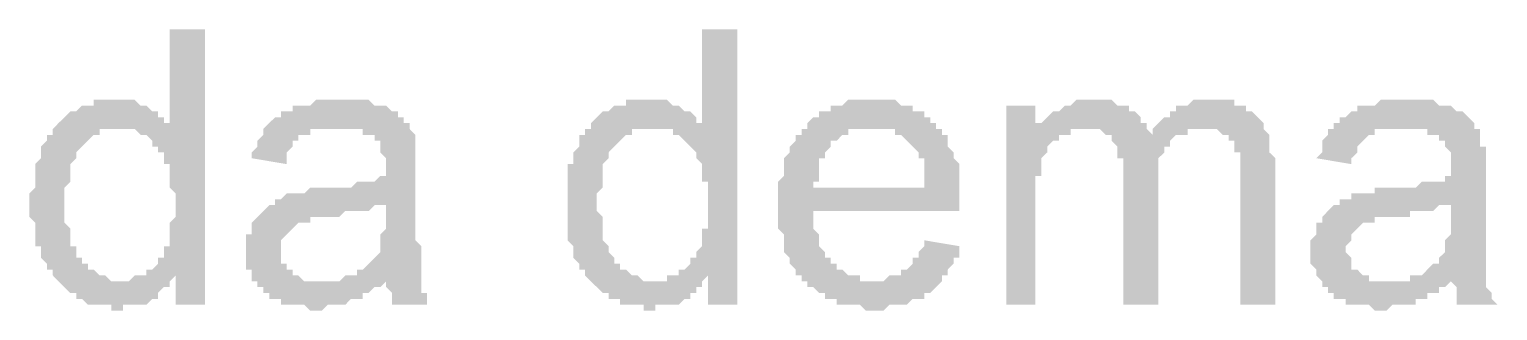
# Model space of a CAD drawing. Header units: millimetres. Extents: x 3949 to 6037, y -1956 to 1273.
# Drawn here: x 4906.04 to 4918.3, y -1657.75 to -1655.41 of the extents above; entities that cross this region are included whole.
import ezdxf

# ---------------------------------------------------------------- set-up
doc = ezdxf.new("R2010")
doc.units = ezdxf.units.MM
doc.layers.add('PADRÃO DE ENTRADA', color=7, linetype='Continuous', lineweight=0)

msp = doc.modelspace()

# ---------------------------------------------------------------- hatches: boundary and pattern name
at = {"layer": 'PADRÃO DE ENTRADA', "transparency": 33554559}
h = msp.add_hatch(color=7, dxfattribs=at)
h.paths.add_polyline_path([(4907.263, -1657.704), (4907.263, -1657.46), (4907.214, -1657.509), (4907.214, -1657.557), (4907.165, -1657.557), (4907.165, -1657.557), (4907.116, -1657.606), (4907.116, -1657.606), (4907.116, -1657.655), (4907.068, -1657.655), (4907.068, -1657.655), (4907.019, -1657.704), (4906.97, -1657.704), (4906.97, -1657.704), (4906.921, -1657.704), (4906.921, -1657.704), (4906.872, -1657.704), (4906.823, -1657.704), (4906.823, -1657.753), (4906.775, -1657.753), (4906.726, -1657.753), (4906.726, -1657.704), (4906.677, -1657.704), (4906.628, -1657.704), (4906.628, -1657.704), (4906.579, -1657.704), (4906.579, -1657.704), (4906.531, -1657.704), (4906.482, -1657.655), (4906.482, -1657.655), (4906.433, -1657.655), (4906.433, -1657.606), (4906.433, -1657.606), (4906.384, -1657.606), (4906.384, -1657.606), (4906.335, -1657.557), (4906.335, -1657.557), (4906.286, -1657.509), (4906.286, -1657.509), (4906.238, -1657.46), (4906.238, -1657.46), (4906.238, -1657.411), (4906.189, -1657.411), (4906.189, -1657.362), (4906.189, -1657.362), (4906.14, -1657.313), (4906.14, -1657.265), (4906.14, -1657.265), (4906.14, -1657.216), (4906.091, -1657.216), (4906.091, -1657.167), (4906.091, -1657.167), (4906.091, -1657.118), (4906.091, -1657.069), (4906.091, -1657.069), (4906.091, -1657.02), (4906.042, -1656.972), (4906.042, -1656.972), (4906.042, -1656.923), (4906.042, -1656.874), (4906.042, -1656.874), (4906.042, -1656.825), (4906.042, -1656.776), (4906.042, -1656.776), (4906.091, -1656.728), (4906.091, -1656.679), (4906.091, -1656.679), (4906.091, -1656.63), (4906.091, -1656.581), (4906.091, -1656.581), (4906.091, -1656.532), (4906.091, -1656.532), (4906.14, -1656.483), (4906.14, -1656.435), (4906.14, -1656.435), (4906.14, -1656.435), (4906.14, -1656.386), (4906.189, -1656.337), (4906.189, -1656.337), (4906.189, -1656.288), (4906.238, -1656.288), (4906.238, -1656.239), (4906.238, -1656.239), (4906.286, -1656.19), (4906.286, -1656.19), (4906.335, -1656.142), (4906.335, -1656.142), (4906.384, -1656.093), (4906.384, -1656.093), (4906.433, -1656.093), (4906.433, -1656.093), (4906.482, -1656.044), (4906.482, -1656.044), (4906.531, -1656.044), (4906.579, -1656.044), (4906.579, -1655.995), (4906.628, -1655.995), (4906.677, -1655.995), (4906.677, -1655.995), (4906.726, -1655.995), (4906.775, -1655.995), (4906.775, -1655.995), (4906.775, -1655.995), (4906.823, -1655.995), (4906.872, -1655.995), (4906.872, -1655.995), (4906.921, -1655.995), (4906.97, -1656.044), (4906.97, -1656.044), (4907.019, -1656.044), (4907.019, -1656.044), (4907.068, -1656.093), (4907.068, -1656.093), (4907.116, -1656.093), (4907.116, -1656.142), (4907.165, -1656.142), (4907.165, -1656.19), (4907.214, -1656.19), (4907.214, -1656.239), (4907.214, -1656.239), (4907.214, -1655.409), (4907.507, -1655.409), (4907.507, -1657.704)], flags=0)
h.paths.add_polyline_path([(4906.335, -1656.874), (4906.335, -1656.923), (4906.335, -1656.923), (4906.335, -1656.972), (4906.335, -1657.02), (4906.384, -1657.069), (4906.384, -1657.069), (4906.384, -1657.118), (4906.384, -1657.118), (4906.384, -1657.167), (4906.384, -1657.216), (4906.433, -1657.216), (4906.433, -1657.265), (4906.433, -1657.265), (4906.433, -1657.313), (4906.482, -1657.313), (4906.482, -1657.362), (4906.482, -1657.362), (4906.531, -1657.362), (4906.531, -1657.411), (4906.579, -1657.411), (4906.579, -1657.411), (4906.628, -1657.46), (4906.628, -1657.46), (4906.677, -1657.46), (4906.677, -1657.46), (4906.726, -1657.509), (4906.726, -1657.509), (4906.775, -1657.509), (4906.823, -1657.509), (4906.823, -1657.509), (4906.872, -1657.509), (4906.872, -1657.509), (4906.921, -1657.46), (4906.97, -1657.46), (4906.97, -1657.46), (4907.019, -1657.46), (4907.019, -1657.411), (4907.068, -1657.411), (4907.068, -1657.411), (4907.116, -1657.362), (4907.116, -1657.362), (4907.116, -1657.313), (4907.165, -1657.313), (4907.165, -1657.265), (4907.165, -1657.265), (4907.165, -1657.216), (4907.214, -1657.216), (4907.214, -1657.167), (4907.214, -1657.167), (4907.214, -1657.118), (4907.214, -1657.069), (4907.214, -1657.069), (4907.214, -1657.02), (4907.263, -1656.972), (4907.263, -1656.923), (4907.263, -1656.923), (4907.263, -1656.874), (4907.263, -1656.825), (4907.263, -1656.825), (4907.263, -1656.776), (4907.214, -1656.728), (4907.214, -1656.679), (4907.214, -1656.679), (4907.214, -1656.63), (4907.214, -1656.581), (4907.214, -1656.581), (4907.214, -1656.532), (4907.165, -1656.532), (4907.165, -1656.483), (4907.165, -1656.483), (4907.165, -1656.435), (4907.116, -1656.435), (4907.116, -1656.386), (4907.116, -1656.386), (4907.068, -1656.386), (4907.068, -1656.337), (4907.068, -1656.337), (4907.019, -1656.288), (4906.97, -1656.288), (4906.97, -1656.288), (4906.921, -1656.239), (4906.921, -1656.239), (4906.872, -1656.239), (4906.872, -1656.239), (4906.823, -1656.239), (4906.775, -1656.239), (4906.775, -1656.239), (4906.775, -1656.239), (4906.726, -1656.239), (4906.677, -1656.239), (4906.677, -1656.239), (4906.628, -1656.239), (4906.628, -1656.288), (4906.579, -1656.288), (4906.579, -1656.288), (4906.531, -1656.337), (4906.531, -1656.337), (4906.482, -1656.386), (4906.482, -1656.386), (4906.482, -1656.386), (4906.433, -1656.435), (4906.433, -1656.435), (4906.433, -1656.483), (4906.433, -1656.483), (4906.384, -1656.532), (4906.384, -1656.532), (4906.384, -1656.581), (4906.384, -1656.63), (4906.384, -1656.63), (4906.384, -1656.679), (4906.335, -1656.728), (4906.335, -1656.728), (4906.335, -1656.776), (4906.335, -1656.825), (4906.335, -1656.874), (4906.335, -1656.874)], flags=0)
h = msp.add_hatch(color=7, dxfattribs=at)
h.paths.add_polyline_path([(4911.706, -1657.704), (4911.706, -1657.46), (4911.657, -1657.509), (4911.657, -1657.557), (4911.608, -1657.557), (4911.608, -1657.557), (4911.608, -1657.606), (4911.559, -1657.606), (4911.559, -1657.655), (4911.51, -1657.655), (4911.51, -1657.655), (4911.461, -1657.704), (4911.461, -1657.704), (4911.413, -1657.704), (4911.364, -1657.704), (4911.364, -1657.704), (4911.315, -1657.704), (4911.266, -1657.704), (4911.266, -1657.753), (4911.217, -1657.753), (4911.168, -1657.753), (4911.168, -1657.704), (4911.12, -1657.704), (4911.12, -1657.704), (4911.071, -1657.704), (4911.022, -1657.704), (4911.022, -1657.704), (4910.973, -1657.704), (4910.973, -1657.655), (4910.924, -1657.655), (4910.876, -1657.655), (4910.876, -1657.606), (4910.876, -1657.606), (4910.827, -1657.606), (4910.827, -1657.606), (4910.778, -1657.557), (4910.778, -1657.557), (4910.729, -1657.509), (4910.729, -1657.509), (4910.68, -1657.46), (4910.68, -1657.46), (4910.68, -1657.411), (4910.631, -1657.411), (4910.631, -1657.362), (4910.631, -1657.362), (4910.583, -1657.313), (4910.583, -1657.265), (4910.583, -1657.265), (4910.583, -1657.216), (4910.583, -1657.216), (4910.534, -1657.167), (4910.534, -1657.167), (4910.534, -1657.118), (4910.534, -1657.069), (4910.534, -1657.069), (4910.534, -1657.02), (4910.534, -1656.972), (4910.534, -1656.972), (4910.534, -1656.923), (4910.534, -1656.874), (4910.534, -1656.874), (4910.534, -1656.825), (4910.534, -1656.776), (4910.534, -1656.776), (4910.534, -1656.728), (4910.534, -1656.679), (4910.534, -1656.679), (4910.534, -1656.63), (4910.534, -1656.581), (4910.534, -1656.581), (4910.534, -1656.532), (4910.583, -1656.532), (4910.583, -1656.483), (4910.583, -1656.435), (4910.583, -1656.435), (4910.583, -1656.435), (4910.631, -1656.386), (4910.631, -1656.337), (4910.631, -1656.337), (4910.631, -1656.288), (4910.68, -1656.288), (4910.68, -1656.239), (4910.729, -1656.239), (4910.729, -1656.19), (4910.729, -1656.19), (4910.778, -1656.142), (4910.778, -1656.142), (4910.827, -1656.093), (4910.827, -1656.093), (4910.876, -1656.093), (4910.876, -1656.093), (4910.924, -1656.044), (4910.973, -1656.044), (4910.973, -1656.044), (4911.022, -1656.044), (4911.022, -1655.995), (4911.071, -1655.995), (4911.12, -1655.995), (4911.12, -1655.995), (4911.168, -1655.995), (4911.217, -1655.995), (4911.217, -1655.995), (4911.266, -1655.995), (4911.266, -1655.995), (4911.315, -1655.995), (4911.364, -1655.995), (4911.364, -1655.995), (4911.413, -1656.044), (4911.413, -1656.044), (4911.461, -1656.044), (4911.461, -1656.044), (4911.51, -1656.093), (4911.559, -1656.093), (4911.559, -1656.093), (4911.608, -1656.142), (4911.608, -1656.142), (4911.608, -1656.19), (4911.657, -1656.19), (4911.657, -1656.239), (4911.657, -1656.239), (4911.657, -1655.409), (4911.95, -1655.409), (4911.95, -1657.704)], flags=0)
h.paths.add_polyline_path([(4910.778, -1656.874), (4910.778, -1656.923), (4910.778, -1656.923), (4910.827, -1656.972), (4910.827, -1657.02), (4910.827, -1657.069), (4910.827, -1657.069), (4910.827, -1657.118), (4910.827, -1657.118), (4910.827, -1657.167), (4910.876, -1657.216), (4910.876, -1657.216), (4910.876, -1657.265), (4910.876, -1657.265), (4910.924, -1657.313), (4910.924, -1657.313), (4910.924, -1657.362), (4910.924, -1657.362), (4910.973, -1657.362), (4910.973, -1657.411), (4911.022, -1657.411), (4911.022, -1657.411), (4911.071, -1657.46), (4911.071, -1657.46), (4911.12, -1657.46), (4911.12, -1657.46), (4911.168, -1657.509), (4911.217, -1657.509), (4911.217, -1657.509), (4911.266, -1657.509), (4911.266, -1657.509), (4911.315, -1657.509), (4911.364, -1657.509), (4911.364, -1657.46), (4911.413, -1657.46), (4911.413, -1657.46), (4911.461, -1657.46), (4911.461, -1657.411), (4911.51, -1657.411), (4911.51, -1657.411), (4911.559, -1657.362), (4911.559, -1657.362), (4911.559, -1657.313), (4911.608, -1657.313), (4911.608, -1657.265), (4911.608, -1657.265), (4911.657, -1657.216), (4911.657, -1657.216), (4911.657, -1657.167), (4911.657, -1657.167), (4911.657, -1657.118), (4911.657, -1657.069), (4911.706, -1657.069), (4911.706, -1657.02), (4911.706, -1656.972), (4911.706, -1656.923), (4911.706, -1656.923), (4911.706, -1656.874), (4911.706, -1656.825), (4911.706, -1656.825), (4911.706, -1656.776), (4911.706, -1656.728), (4911.706, -1656.679), (4911.657, -1656.679), (4911.657, -1656.63), (4911.657, -1656.581), (4911.657, -1656.581), (4911.657, -1656.532), (4911.657, -1656.532), (4911.608, -1656.483), (4911.608, -1656.483), (4911.608, -1656.435), (4911.608, -1656.435), (4911.559, -1656.386), (4911.559, -1656.386), (4911.559, -1656.386), (4911.51, -1656.337), (4911.51, -1656.337), (4911.461, -1656.288), (4911.461, -1656.288), (4911.413, -1656.288), (4911.413, -1656.239), (4911.364, -1656.239), (4911.315, -1656.239), (4911.315, -1656.239), (4911.266, -1656.239), (4911.217, -1656.239), (4911.217, -1656.239), (4911.217, -1656.239), (4911.168, -1656.239), (4911.168, -1656.239), (4911.12, -1656.239), (4911.071, -1656.239), (4911.071, -1656.288), (4911.022, -1656.288), (4911.022, -1656.288), (4910.973, -1656.337), (4910.973, -1656.337), (4910.924, -1656.386), (4910.924, -1656.386), (4910.924, -1656.386), (4910.876, -1656.435), (4910.876, -1656.435), (4910.876, -1656.483), (4910.876, -1656.483), (4910.827, -1656.532), (4910.827, -1656.532), (4910.827, -1656.581), (4910.827, -1656.63), (4910.827, -1656.63), (4910.827, -1656.679), (4910.827, -1656.728), (4910.827, -1656.728), (4910.778, -1656.776), (4910.778, -1656.825), (4910.778, -1656.874), (4910.778, -1656.874)], flags=0)
h = msp.add_hatch(color=7, dxfattribs=at)
h.paths.add_polyline_path([(4909.02, -1657.509), (4909.02, -1657.509), (4908.972, -1657.557), (4908.923, -1657.557), (4908.923, -1657.557), (4908.874, -1657.606), (4908.874, -1657.606), (4908.825, -1657.606), (4908.825, -1657.655), (4908.776, -1657.655), (4908.776, -1657.655), (4908.727, -1657.655), (4908.727, -1657.655), (4908.679, -1657.704), (4908.679, -1657.704), (4908.63, -1657.704), (4908.63, -1657.704), (4908.581, -1657.704), (4908.532, -1657.704), (4908.532, -1657.704), (4908.483, -1657.753), (4908.435, -1657.753), (4908.435, -1657.753), (4908.386, -1657.753), (4908.337, -1657.704), (4908.288, -1657.704), (4908.288, -1657.704), (4908.239, -1657.704), (4908.19, -1657.704), (4908.19, -1657.704), (4908.142, -1657.704), (4908.142, -1657.655), (4908.093, -1657.655), (4908.093, -1657.655), (4908.044, -1657.655), (4908.044, -1657.606), (4907.995, -1657.606), (4907.995, -1657.606), (4907.995, -1657.557), (4907.946, -1657.557), (4907.946, -1657.509), (4907.898, -1657.509), (4907.898, -1657.46), (4907.898, -1657.46), (4907.898, -1657.411), (4907.849, -1657.411), (4907.849, -1657.362), (4907.849, -1657.313), (4907.849, -1657.313), (4907.849, -1657.265), (4907.849, -1657.265), (4907.849, -1657.216), (4907.849, -1657.167), (4907.849, -1657.167), (4907.849, -1657.118), (4907.898, -1657.118), (4907.898, -1657.069), (4907.898, -1657.02), (4907.898, -1657.02), (4907.898, -1657.02), (4907.946, -1656.972), (4907.946, -1656.972), (4907.995, -1656.923), (4907.995, -1656.923), (4908.044, -1656.874), (4908.044, -1656.874), (4908.093, -1656.874), (4908.093, -1656.825), (4908.142, -1656.825), (4908.142, -1656.825), (4908.19, -1656.776), (4908.239, -1656.776), (4908.239, -1656.776), (4908.288, -1656.776), (4908.288, -1656.776), (4908.337, -1656.776), (4908.337, -1656.776), (4908.386, -1656.728), (4908.435, -1656.728), (4908.483, -1656.728), (4908.483, -1656.728), (4908.532, -1656.728), (4908.581, -1656.728), (4908.63, -1656.728), (4908.679, -1656.728), (4908.679, -1656.728), (4908.727, -1656.728), (4908.776, -1656.679), (4908.776, -1656.679), (4908.825, -1656.679), (4908.874, -1656.679), (4908.874, -1656.679), (4908.923, -1656.679), (4908.923, -1656.679), (4908.972, -1656.63), (4908.972, -1656.63), (4909.02, -1656.63), (4909.02, -1656.581), (4909.02, -1656.581), (4909.02, -1656.581), (4909.02, -1656.532), (4909.02, -1656.483), (4908.972, -1656.435), (4908.972, -1656.435), (4908.972, -1656.386), (4908.972, -1656.386), (4908.972, -1656.337), (4908.923, -1656.337), (4908.923, -1656.337), (4908.923, -1656.288), (4908.874, -1656.288), (4908.874, -1656.288), (4908.825, -1656.288), (4908.825, -1656.239), (4908.776, -1656.239), (4908.727, -1656.239), (4908.727, -1656.239), (4908.679, -1656.239), (4908.63, -1656.239), (4908.581, -1656.239), (4908.581, -1656.239), (4908.532, -1656.239), (4908.483, -1656.239), (4908.435, -1656.239), (4908.435, -1656.239), (4908.386, -1656.239), (4908.386, -1656.288), (4908.337, -1656.288), (4908.337, -1656.288), (4908.288, -1656.288), (4908.288, -1656.337), (4908.288, -1656.337), (4908.239, -1656.337), (4908.239, -1656.386), (4908.239, -1656.386), (4908.19, -1656.435), (4908.19, -1656.483), (4908.19, -1656.483), (4908.19, -1656.532), (4908.19, -1656.532), (4907.898, -1656.483), (4907.898, -1656.483), (4907.898, -1656.435), (4907.946, -1656.386), (4907.946, -1656.386), (4907.946, -1656.337), (4907.946, -1656.337), (4907.995, -1656.288), (4907.995, -1656.288), (4907.995, -1656.239), (4907.995, -1656.239), (4908.044, -1656.19), (4908.044, -1656.19), (4908.093, -1656.142), (4908.093, -1656.142), (4908.142, -1656.142), (4908.142, -1656.093), (4908.19, -1656.093), (4908.239, -1656.093), (4908.239, -1656.044), (4908.288, -1656.044), (4908.288, -1656.044), (4908.337, -1656.044), (4908.337, -1656.044), (4908.386, -1656.044), (4908.435, -1655.995), (4908.435, -1655.995), (4908.483, -1655.995), (4908.483, -1655.995), (4908.532, -1655.995), (4908.581, -1655.995), (4908.63, -1655.995), (4908.63, -1655.995), (4908.679, -1655.995), (4908.727, -1655.995), (4908.776, -1655.995), (4908.776, -1655.995), (4908.825, -1655.995), (4908.874, -1655.995), (4908.874, -1655.995), (4908.923, -1656.044), (4908.923, -1656.044), (4908.972, -1656.044), (4908.972, -1656.044), (4909.02, -1656.044), (4909.069, -1656.093), (4909.069, -1656.093), (4909.118, -1656.093), (4909.118, -1656.142), (4909.167, -1656.142), (4909.167, -1656.142), (4909.167, -1656.19), (4909.216, -1656.19), (4909.216, -1656.239), (4909.216, -1656.239), (4909.264, -1656.288), (4909.264, -1656.288), (4909.264, -1656.337), (4909.264, -1656.386), (4909.264, -1656.386), (4909.264, -1656.386), (4909.264, -1656.435), (4909.264, -1656.483), (4909.264, -1656.483), (4909.264, -1656.532), (4909.264, -1656.581), (4909.264, -1656.63), (4909.264, -1656.63), (4909.264, -1657.02), (4909.264, -1657.069), (4909.264, -1657.118), (4909.264, -1657.118), (4909.264, -1657.167), (4909.313, -1657.216), (4909.313, -1657.265), (4909.313, -1657.313), (4909.313, -1657.313), (4909.313, -1657.362), (4909.313, -1657.362), (4909.313, -1657.411), (4909.313, -1657.411), (4909.313, -1657.46), (4909.313, -1657.46), (4909.313, -1657.509), (4909.313, -1657.509), (4909.313, -1657.509), (4909.313, -1657.557), (4909.313, -1657.606), (4909.362, -1657.606), (4909.362, -1657.655), (4909.362, -1657.655), (4909.362, -1657.704), (4909.069, -1657.704), (4909.069, -1657.655), (4909.069, -1657.655), (4909.069, -1657.606), (4909.02, -1657.557), (4909.02, -1657.557), (4909.02, -1657.509), (4909.02, -1657.509)], flags=0)
h.paths.add_polyline_path([(4909.02, -1656.874), (4908.972, -1656.874), (4908.972, -1656.874), (4908.923, -1656.874), (4908.923, -1656.874), (4908.874, -1656.923), (4908.874, -1656.923), (4908.825, -1656.923), (4908.776, -1656.923), (4908.776, -1656.923), (4908.727, -1656.923), (4908.679, -1656.923), (4908.63, -1656.972), (4908.63, -1656.972), (4908.581, -1656.972), (4908.532, -1656.972), (4908.483, -1656.972), (4908.483, -1656.972), (4908.435, -1656.972), (4908.386, -1656.972), (4908.386, -1657.02), (4908.337, -1657.02), (4908.337, -1657.02), (4908.288, -1657.02), (4908.288, -1657.02), (4908.239, -1657.069), (4908.239, -1657.069), (4908.19, -1657.118), (4908.19, -1657.118), (4908.19, -1657.118), (4908.142, -1657.167), (4908.142, -1657.216), (4908.142, -1657.216), (4908.142, -1657.265), (4908.142, -1657.265), (4908.142, -1657.313), (4908.142, -1657.362), (4908.19, -1657.362), (4908.19, -1657.411), (4908.19, -1657.411), (4908.239, -1657.411), (4908.239, -1657.46), (4908.288, -1657.46), (4908.288, -1657.46), (4908.337, -1657.509), (4908.337, -1657.509), (4908.386, -1657.509), (4908.435, -1657.509), (4908.483, -1657.509), (4908.483, -1657.509), (4908.532, -1657.509), (4908.532, -1657.509), (4908.581, -1657.509), (4908.63, -1657.509), (4908.63, -1657.509), (4908.679, -1657.46), (4908.679, -1657.46), (4908.727, -1657.46), (4908.776, -1657.46), (4908.776, -1657.46), (4908.776, -1657.411), (4908.825, -1657.411), (4908.874, -1657.362), (4908.874, -1657.362), (4908.874, -1657.362), (4908.923, -1657.313), (4908.923, -1657.313), (4908.972, -1657.265), (4908.972, -1657.265), (4908.972, -1657.216), (4908.972, -1657.216), (4908.972, -1657.167), (4908.972, -1657.118), (4908.972, -1657.118), (4909.02, -1657.069), (4909.02, -1657.02), (4909.02, -1657.02), (4909.02, -1656.972), (4909.02, -1656.972)], flags=0)
h = msp.add_hatch(color=7, dxfattribs=at)
h.paths.add_polyline_path([(4913.512, -1657.167), (4913.805, -1657.216), (4913.805, -1657.216), (4913.805, -1657.265), (4913.805, -1657.313), (4913.756, -1657.313), (4913.756, -1657.362), (4913.756, -1657.362), (4913.707, -1657.411), (4913.707, -1657.411), (4913.707, -1657.46), (4913.658, -1657.46), (4913.658, -1657.509), (4913.658, -1657.509), (4913.61, -1657.557), (4913.61, -1657.557), (4913.561, -1657.606), (4913.561, -1657.606), (4913.561, -1657.606), (4913.512, -1657.606), (4913.512, -1657.655), (4913.463, -1657.655), (4913.414, -1657.655), (4913.414, -1657.655), (4913.365, -1657.704), (4913.365, -1657.704), (4913.317, -1657.704), (4913.268, -1657.704), (4913.268, -1657.704), (4913.219, -1657.704), (4913.219, -1657.704), (4913.17, -1657.753), (4913.121, -1657.753), (4913.072, -1657.753), (4913.072, -1657.753), (4913.072, -1657.753), (4913.024, -1657.753), (4912.975, -1657.704), (4912.975, -1657.704), (4912.926, -1657.704), (4912.877, -1657.704), (4912.877, -1657.704), (4912.828, -1657.704), (4912.78, -1657.704), (4912.78, -1657.655), (4912.731, -1657.655), (4912.731, -1657.655), (4912.682, -1657.655), (4912.682, -1657.606), (4912.633, -1657.606), (4912.633, -1657.606), (4912.584, -1657.557), (4912.584, -1657.557), (4912.535, -1657.557), (4912.535, -1657.509), (4912.535, -1657.509), (4912.487, -1657.509), (4912.487, -1657.46), (4912.438, -1657.46), (4912.438, -1657.411), (4912.438, -1657.411), (4912.389, -1657.362), (4912.389, -1657.362), (4912.389, -1657.313), (4912.389, -1657.313), (4912.34, -1657.265), (4912.34, -1657.216), (4912.34, -1657.216), (4912.34, -1657.167), (4912.34, -1657.167), (4912.34, -1657.118), (4912.291, -1657.069), (4912.291, -1657.069), (4912.291, -1657.02), (4912.291, -1656.972), (4912.291, -1656.923), (4912.291, -1656.923), (4912.291, -1656.874), (4912.291, -1656.825), (4912.291, -1656.825), (4912.291, -1656.776), (4912.291, -1656.728), (4912.291, -1656.679), (4912.291, -1656.679), (4912.34, -1656.63), (4912.34, -1656.581), (4912.34, -1656.581), (4912.34, -1656.532), (4912.34, -1656.532), (4912.34, -1656.483), (4912.389, -1656.435), (4912.389, -1656.435), (4912.389, -1656.386), (4912.389, -1656.386), (4912.438, -1656.337), (4912.438, -1656.337), (4912.438, -1656.288), (4912.487, -1656.288), (4912.487, -1656.239), (4912.487, -1656.239), (4912.535, -1656.239), (4912.535, -1656.19), (4912.535, -1656.19), (4912.584, -1656.142), (4912.584, -1656.142), (4912.633, -1656.142), (4912.633, -1656.093), (4912.682, -1656.093), (4912.731, -1656.093), (4912.731, -1656.044), (4912.78, -1656.044), (4912.78, -1656.044), (4912.828, -1656.044), (4912.828, -1656.044), (4912.877, -1655.995), (4912.926, -1655.995), (4912.926, -1655.995), (4912.975, -1655.995), (4913.024, -1655.995), (4913.024, -1655.995), (4913.072, -1655.995), (4913.072, -1655.995), (4913.121, -1655.995), (4913.121, -1655.995), (4913.17, -1655.995), (4913.219, -1655.995), (4913.219, -1655.995), (4913.268, -1655.995), (4913.317, -1656.044), (4913.317, -1656.044), (4913.365, -1656.044), (4913.365, -1656.044), (4913.414, -1656.044), (4913.414, -1656.093), (4913.463, -1656.093), (4913.512, -1656.093), (4913.512, -1656.142), (4913.561, -1656.142), (4913.561, -1656.19), (4913.61, -1656.19), (4913.61, -1656.19), (4913.61, -1656.239), (4913.658, -1656.239), (4913.658, -1656.288), (4913.658, -1656.288), (4913.707, -1656.288), (4913.707, -1656.337), (4913.707, -1656.337), (4913.707, -1656.386), (4913.756, -1656.435), (4913.756, -1656.435), (4913.756, -1656.483), (4913.756, -1656.483), (4913.805, -1656.532), (4913.805, -1656.532), (4913.805, -1656.581), (4913.805, -1656.63), (4913.805, -1656.63), (4913.805, -1656.679), (4913.805, -1656.728), (4913.805, -1656.776), (4913.805, -1656.776), (4913.805, -1656.825), (4913.805, -1656.874), (4913.805, -1656.874), (4913.805, -1656.923), (4913.805, -1656.923), (4912.584, -1656.923), (4912.584, -1656.972), (4912.584, -1657.02), (4912.584, -1657.02), (4912.584, -1657.069), (4912.633, -1657.118), (4912.633, -1657.118), (4912.633, -1657.167), (4912.633, -1657.216), (4912.633, -1657.216), (4912.682, -1657.265), (4912.682, -1657.265), (4912.682, -1657.313), (4912.731, -1657.313), (4912.731, -1657.362), (4912.731, -1657.362), (4912.78, -1657.362), (4912.78, -1657.411), (4912.828, -1657.411), (4912.828, -1657.411), (4912.877, -1657.46), (4912.877, -1657.46), (4912.926, -1657.46), (4912.975, -1657.46), (4912.975, -1657.509), (4913.024, -1657.509), (4913.024, -1657.509), (4913.072, -1657.509), (4913.072, -1657.509), (4913.121, -1657.509), (4913.17, -1657.509), (4913.17, -1657.509), (4913.219, -1657.46), (4913.268, -1657.46), (4913.268, -1657.46), (4913.317, -1657.46), (4913.317, -1657.411), (4913.365, -1657.411), (4913.365, -1657.411), (4913.414, -1657.362), (4913.414, -1657.362), (4913.414, -1657.313), (4913.463, -1657.313), (4913.463, -1657.265), (4913.463, -1657.265), (4913.512, -1657.216), (4913.512, -1657.216), (4913.512, -1657.167), (4913.512, -1657.167)], flags=0)
h.paths.add_polyline_path([(4912.584, -1656.728), (4913.512, -1656.728), (4913.512, -1656.679), (4913.512, -1656.63), (4913.512, -1656.581), (4913.512, -1656.581), (4913.512, -1656.532), (4913.512, -1656.483), (4913.463, -1656.483), (4913.463, -1656.435), (4913.463, -1656.435), (4913.414, -1656.386), (4913.414, -1656.386), (4913.414, -1656.386), (4913.365, -1656.337), (4913.365, -1656.337), (4913.317, -1656.288), (4913.317, -1656.288), (4913.268, -1656.288), (4913.268, -1656.239), (4913.219, -1656.239), (4913.219, -1656.239), (4913.17, -1656.239), (4913.121, -1656.239), (4913.121, -1656.239), (4913.072, -1656.239), (4913.024, -1656.239), (4913.024, -1656.239), (4912.975, -1656.239), (4912.926, -1656.239), (4912.926, -1656.239), (4912.877, -1656.239), (4912.877, -1656.288), (4912.828, -1656.288), (4912.828, -1656.288), (4912.78, -1656.337), (4912.78, -1656.337), (4912.731, -1656.337), (4912.731, -1656.386), (4912.731, -1656.386), (4912.682, -1656.435), (4912.682, -1656.435), (4912.682, -1656.483), (4912.633, -1656.483), (4912.633, -1656.532), (4912.633, -1656.581), (4912.633, -1656.581), (4912.633, -1656.63), (4912.633, -1656.679), (4912.584, -1656.679), (4912.584, -1656.728)], flags=0)
msp.add_hatch(color=7, dxfattribs=at).paths.add_polyline_path([(4914.195, -1657.704), (4914.195, -1656.044), (4914.439, -1656.044), (4914.439, -1656.288), (4914.439, -1656.239), (4914.439, -1656.19), (4914.488, -1656.19), (4914.488, -1656.19), (4914.537, -1656.142), (4914.537, -1656.142), (4914.586, -1656.093), (4914.586, -1656.093), (4914.635, -1656.093), (4914.635, -1656.093), (4914.684, -1656.044), (4914.684, -1656.044), (4914.732, -1656.044), (4914.732, -1656.044), (4914.781, -1655.995), (4914.83, -1655.995), (4914.83, -1655.995), (4914.879, -1655.995), (4914.928, -1655.995), (4914.928, -1655.995), (4914.976, -1655.995), (4914.976, -1655.995), (4915.025, -1655.995), (4915.074, -1655.995), (4915.074, -1655.995), (4915.123, -1656.044), (4915.172, -1656.044), (4915.172, -1656.044), (4915.221, -1656.044), (4915.221, -1656.093), (4915.221, -1656.093), (4915.269, -1656.093), (4915.269, -1656.093), (4915.318, -1656.142), (4915.318, -1656.142), (4915.318, -1656.19), (4915.367, -1656.19), (4915.367, -1656.239), (4915.367, -1656.239), (4915.416, -1656.288), (4915.416, -1656.239), (4915.416, -1656.239), (4915.465, -1656.19), (4915.465, -1656.19), (4915.514, -1656.142), (4915.514, -1656.142), (4915.562, -1656.142), (4915.562, -1656.093), (4915.611, -1656.093), (4915.611, -1656.044), (4915.66, -1656.044), (4915.66, -1656.044), (4915.709, -1656.044), (4915.709, -1656.044), (4915.758, -1655.995), (4915.806, -1655.995), (4915.806, -1655.995), (4915.855, -1655.995), (4915.855, -1655.995), (4915.904, -1655.995), (4915.953, -1655.995), (4916.002, -1655.995), (4916.002, -1655.995), (4916.051, -1655.995), (4916.099, -1655.995), (4916.099, -1656.044), (4916.148, -1656.044), (4916.148, -1656.044), (4916.197, -1656.044), (4916.197, -1656.093), (4916.246, -1656.093), (4916.246, -1656.093), (4916.295, -1656.142), (4916.295, -1656.142), (4916.295, -1656.142), (4916.343, -1656.19), (4916.343, -1656.19), (4916.343, -1656.239), (4916.343, -1656.239), (4916.392, -1656.288), (4916.392, -1656.288), (4916.392, -1656.337), (4916.392, -1656.337), (4916.392, -1656.386), (4916.392, -1656.435), (4916.441, -1656.483), (4916.441, -1656.483), (4916.441, -1656.532), (4916.441, -1656.532), (4916.441, -1657.704), (4916.148, -1657.704), (4916.148, -1656.63), (4916.148, -1656.581), (4916.148, -1656.581), (4916.148, -1656.532), (4916.148, -1656.483), (4916.148, -1656.483), (4916.148, -1656.435), (4916.099, -1656.435), (4916.099, -1656.386), (4916.099, -1656.386), (4916.099, -1656.337), (4916.051, -1656.337), (4916.051, -1656.288), (4916.002, -1656.288), (4916.002, -1656.288), (4916.002, -1656.288), (4915.953, -1656.239), (4915.953, -1656.239), (4915.904, -1656.239), (4915.855, -1656.239), (4915.855, -1656.239), (4915.806, -1656.239), (4915.758, -1656.239), (4915.758, -1656.239), (4915.709, -1656.239), (4915.709, -1656.288), (4915.66, -1656.288), (4915.66, -1656.288), (4915.611, -1656.288), (4915.562, -1656.337), (4915.562, -1656.337), (4915.562, -1656.337), (4915.562, -1656.386), (4915.514, -1656.386), (4915.514, -1656.435), (4915.514, -1656.435), (4915.465, -1656.483), (4915.465, -1656.483), (4915.465, -1656.532), (4915.465, -1656.532), (4915.465, -1656.581), (4915.465, -1656.63), (4915.465, -1656.679), (4915.465, -1656.679), (4915.465, -1656.728), (4915.465, -1657.704), (4915.172, -1657.704), (4915.172, -1656.63), (4915.172, -1656.581), (4915.172, -1656.532), (4915.172, -1656.483), (4915.123, -1656.483), (4915.123, -1656.435), (4915.123, -1656.435), (4915.123, -1656.386), (4915.123, -1656.386), (4915.074, -1656.337), (4915.074, -1656.337), (4915.074, -1656.288), (4915.074, -1656.288), (4915.025, -1656.288), (4915.025, -1656.288), (4914.976, -1656.239), (4914.928, -1656.239), (4914.928, -1656.239), (4914.879, -1656.239), (4914.879, -1656.239), (4914.83, -1656.239), (4914.781, -1656.239), (4914.781, -1656.239), (4914.732, -1656.239), (4914.732, -1656.288), (4914.684, -1656.288), (4914.635, -1656.288), (4914.635, -1656.288), (4914.635, -1656.337), (4914.586, -1656.337), (4914.586, -1656.337), (4914.537, -1656.386), (4914.537, -1656.386), (4914.537, -1656.435), (4914.488, -1656.483), (4914.488, -1656.483), (4914.488, -1656.483), (4914.488, -1656.532), (4914.488, -1656.581), (4914.488, -1656.581), (4914.488, -1656.63), (4914.439, -1656.63), (4914.439, -1656.679), (4914.439, -1656.728), (4914.439, -1656.776), (4914.439, -1656.776), (4914.439, -1656.825), (4914.439, -1656.825), (4914.439, -1657.704)])
h = msp.add_hatch(color=7, dxfattribs=at)
h.paths.add_polyline_path([(4917.906, -1657.509), (4917.906, -1657.509), (4917.857, -1657.557), (4917.857, -1657.557), (4917.808, -1657.557), (4917.808, -1657.606), (4917.759, -1657.606), (4917.71, -1657.606), (4917.71, -1657.655), (4917.662, -1657.655), (4917.662, -1657.655), (4917.613, -1657.655), (4917.613, -1657.655), (4917.613, -1657.704), (4917.564, -1657.704), (4917.515, -1657.704), (4917.515, -1657.704), (4917.466, -1657.704), (4917.418, -1657.704), (4917.418, -1657.704), (4917.369, -1657.753), (4917.32, -1657.753), (4917.32, -1657.753), (4917.271, -1657.753), (4917.222, -1657.704), (4917.222, -1657.704), (4917.173, -1657.704), (4917.125, -1657.704), (4917.125, -1657.704), (4917.076, -1657.704), (4917.027, -1657.704), (4917.027, -1657.655), (4916.978, -1657.655), (4916.978, -1657.655), (4916.929, -1657.655), (4916.929, -1657.606), (4916.88, -1657.606), (4916.88, -1657.606), (4916.88, -1657.557), (4916.832, -1657.557), (4916.832, -1657.509), (4916.832, -1657.509), (4916.783, -1657.46), (4916.783, -1657.46), (4916.783, -1657.411), (4916.783, -1657.411), (4916.734, -1657.362), (4916.734, -1657.313), (4916.734, -1657.313), (4916.734, -1657.265), (4916.734, -1657.265), (4916.734, -1657.216), (4916.734, -1657.167), (4916.734, -1657.167), (4916.783, -1657.118), (4916.783, -1657.118), (4916.783, -1657.069), (4916.783, -1657.02), (4916.783, -1657.02), (4916.832, -1657.02), (4916.832, -1656.972), (4916.832, -1656.972), (4916.88, -1656.923), (4916.88, -1656.923), (4916.929, -1656.874), (4916.929, -1656.874), (4916.978, -1656.874), (4916.978, -1656.825), (4917.027, -1656.825), (4917.076, -1656.825), (4917.076, -1656.776), (4917.125, -1656.776), (4917.125, -1656.776), (4917.173, -1656.776), (4917.173, -1656.776), (4917.222, -1656.776), (4917.271, -1656.776), (4917.271, -1656.728), (4917.32, -1656.728), (4917.369, -1656.728), (4917.418, -1656.728), (4917.418, -1656.728), (4917.466, -1656.728), (4917.515, -1656.728), (4917.564, -1656.728), (4917.613, -1656.728), (4917.613, -1656.728), (4917.662, -1656.679), (4917.71, -1656.679), (4917.71, -1656.679), (4917.759, -1656.679), (4917.759, -1656.679), (4917.808, -1656.679), (4917.857, -1656.679), (4917.857, -1656.63), (4917.857, -1656.63), (4917.906, -1656.63), (4917.906, -1656.581), (4917.906, -1656.581), (4917.906, -1656.581), (4917.906, -1656.532), (4917.906, -1656.483), (4917.906, -1656.435), (4917.906, -1656.435), (4917.857, -1656.386), (4917.857, -1656.386), (4917.857, -1656.337), (4917.808, -1656.337), (4917.808, -1656.337), (4917.808, -1656.288), (4917.759, -1656.288), (4917.759, -1656.288), (4917.71, -1656.288), (4917.71, -1656.239), (4917.662, -1656.239), (4917.662, -1656.239), (4917.613, -1656.239), (4917.564, -1656.239), (4917.515, -1656.239), (4917.515, -1656.239), (4917.466, -1656.239), (4917.418, -1656.239), (4917.369, -1656.239), (4917.369, -1656.239), (4917.32, -1656.239), (4917.271, -1656.239), (4917.271, -1656.288), (4917.222, -1656.288), (4917.222, -1656.288), (4917.222, -1656.288), (4917.173, -1656.337), (4917.173, -1656.337), (4917.173, -1656.337), (4917.125, -1656.386), (4917.125, -1656.386), (4917.125, -1656.435), (4917.076, -1656.483), (4917.076, -1656.483), (4917.076, -1656.532), (4917.076, -1656.532), (4916.783, -1656.483), (4916.783, -1656.483), (4916.832, -1656.435), (4916.832, -1656.386), (4916.832, -1656.386), (4916.832, -1656.337), (4916.832, -1656.337), (4916.88, -1656.288), (4916.88, -1656.288), (4916.88, -1656.239), (4916.929, -1656.239), (4916.929, -1656.19), (4916.978, -1656.19), (4916.978, -1656.142), (4916.978, -1656.142), (4917.027, -1656.142), (4917.076, -1656.093), (4917.076, -1656.093), (4917.125, -1656.093), (4917.125, -1656.044), (4917.173, -1656.044), (4917.173, -1656.044), (4917.222, -1656.044), (4917.271, -1656.044), (4917.271, -1656.044), (4917.32, -1655.995), (4917.32, -1655.995), (4917.369, -1655.995), (4917.418, -1655.995), (4917.418, -1655.995), (4917.466, -1655.995), (4917.515, -1655.995), (4917.564, -1655.995), (4917.564, -1655.995), (4917.613, -1655.995), (4917.662, -1655.995), (4917.662, -1655.995), (4917.71, -1655.995), (4917.759, -1655.995), (4917.759, -1655.995), (4917.808, -1656.044), (4917.857, -1656.044), (4917.857, -1656.044), (4917.906, -1656.044), (4917.906, -1656.044), (4917.955, -1656.093), (4918.003, -1656.093), (4918.003, -1656.093), (4918.052, -1656.142), (4918.052, -1656.142), (4918.052, -1656.142), (4918.101, -1656.19), (4918.101, -1656.19), (4918.101, -1656.239), (4918.15, -1656.239), (4918.15, -1656.288), (4918.15, -1656.288), (4918.15, -1656.337), (4918.15, -1656.386), (4918.15, -1656.386), (4918.199, -1656.386), (4918.199, -1656.435), (4918.199, -1656.483), (4918.199, -1656.483), (4918.199, -1656.532), (4918.199, -1656.581), (4918.199, -1656.63), (4918.199, -1656.63), (4918.199, -1657.02), (4918.199, -1657.069), (4918.199, -1657.118), (4918.199, -1657.118), (4918.199, -1657.167), (4918.199, -1657.216), (4918.199, -1657.265), (4918.199, -1657.313), (4918.199, -1657.313), (4918.199, -1657.362), (4918.199, -1657.362), (4918.199, -1657.411), (4918.199, -1657.411), (4918.199, -1657.46), (4918.199, -1657.46), (4918.199, -1657.509), (4918.199, -1657.509), (4918.199, -1657.509), (4918.199, -1657.557), (4918.247, -1657.606), (4918.247, -1657.606), (4918.247, -1657.655), (4918.247, -1657.655), (4918.296, -1657.704), (4917.955, -1657.704), (4917.955, -1657.655), (4917.955, -1657.655), (4917.955, -1657.606), (4917.955, -1657.557), (4917.955, -1657.557), (4917.906, -1657.509), (4917.906, -1657.509)], flags=0)
h.paths.add_polyline_path([(4917.906, -1656.874), (4917.857, -1656.874), (4917.857, -1656.874), (4917.808, -1656.874), (4917.808, -1656.874), (4917.759, -1656.923), (4917.759, -1656.923), (4917.71, -1656.923), (4917.71, -1656.923), (4917.662, -1656.923), (4917.613, -1656.923), (4917.564, -1656.923), (4917.564, -1656.972), (4917.515, -1656.972), (4917.466, -1656.972), (4917.418, -1656.972), (4917.418, -1656.972), (4917.369, -1656.972), (4917.32, -1656.972), (4917.271, -1656.972), (4917.271, -1657.02), (4917.222, -1657.02), (4917.222, -1657.02), (4917.173, -1657.02), (4917.173, -1657.02), (4917.125, -1657.069), (4917.125, -1657.069), (4917.076, -1657.118), (4917.076, -1657.118), (4917.076, -1657.118), (4917.076, -1657.167), (4917.027, -1657.216), (4917.027, -1657.216), (4917.027, -1657.265), (4917.027, -1657.265), (4917.076, -1657.313), (4917.076, -1657.362), (4917.076, -1657.362), (4917.076, -1657.411), (4917.125, -1657.411), (4917.125, -1657.411), (4917.173, -1657.46), (4917.173, -1657.46), (4917.222, -1657.46), (4917.222, -1657.509), (4917.271, -1657.509), (4917.271, -1657.509), (4917.32, -1657.509), (4917.369, -1657.509), (4917.369, -1657.509), (4917.418, -1657.509), (4917.466, -1657.509), (4917.466, -1657.509), (4917.515, -1657.509), (4917.564, -1657.509), (4917.564, -1657.46), (4917.613, -1657.46), (4917.613, -1657.46), (4917.662, -1657.46), (4917.662, -1657.46), (4917.71, -1657.411), (4917.71, -1657.411), (4917.759, -1657.362), (4917.759, -1657.362), (4917.808, -1657.362), (4917.808, -1657.313), (4917.808, -1657.313), (4917.857, -1657.265), (4917.857, -1657.265), (4917.857, -1657.216), (4917.857, -1657.216), (4917.857, -1657.167), (4917.906, -1657.118), (4917.906, -1657.118), (4917.906, -1657.069), (4917.906, -1657.02), (4917.906, -1657.02), (4917.906, -1656.972), (4917.906, -1656.972)], flags=0)

doc.saveas('drawing.dxf')
